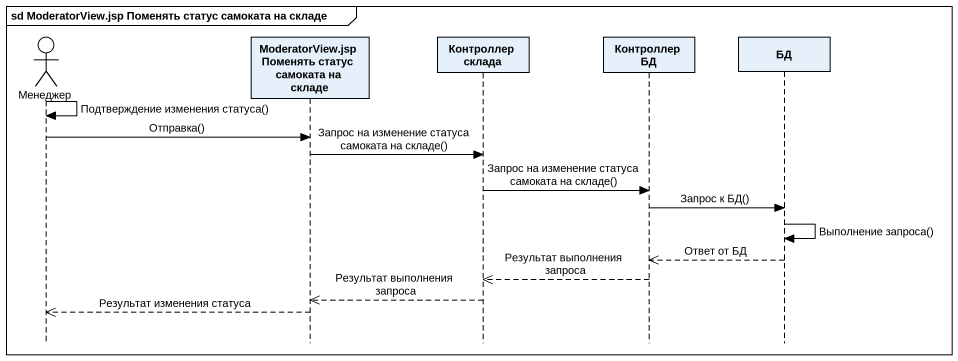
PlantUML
@startuml
mainframe sd ModeratorView.jsp Поменять статус самоката на складе
hide footbox
actor Менеджер
participant "ModeratorView.jsp Поменять статус самоката на складе" as ModeratorView_jsp_Поменять
participant "Контроллер склада" as Контроллер_склада
participant "Контроллер БД" as Контроллер_БД
participant БД

Менеджер -> Менеджер : Подтверждение изменения статуса()
Менеджер -> ModeratorView_jsp_Поменять : Отправка()
ModeratorView_jsp_Поменять -> Контроллер_склада : Запрос на изменение статуса самоката на складе()
Контроллер_склада -> Контроллер_БД : Запрос на изменение статуса самоката на складе()
Контроллер_БД -> БД : Запрос к БД()
БД -> БД : Выполнение запроса()
БД -->> Контроллер_БД : Ответ от БД
Контроллер_БД -->> Контроллер_склада : Результат выполнения запроса
Контроллер_склада -->> ModeratorView_jsp_Поменять : Результат выполнения запроса
ModeratorView_jsp_Поменять -->> Менеджер : Результат изменения статуса
@enduml
